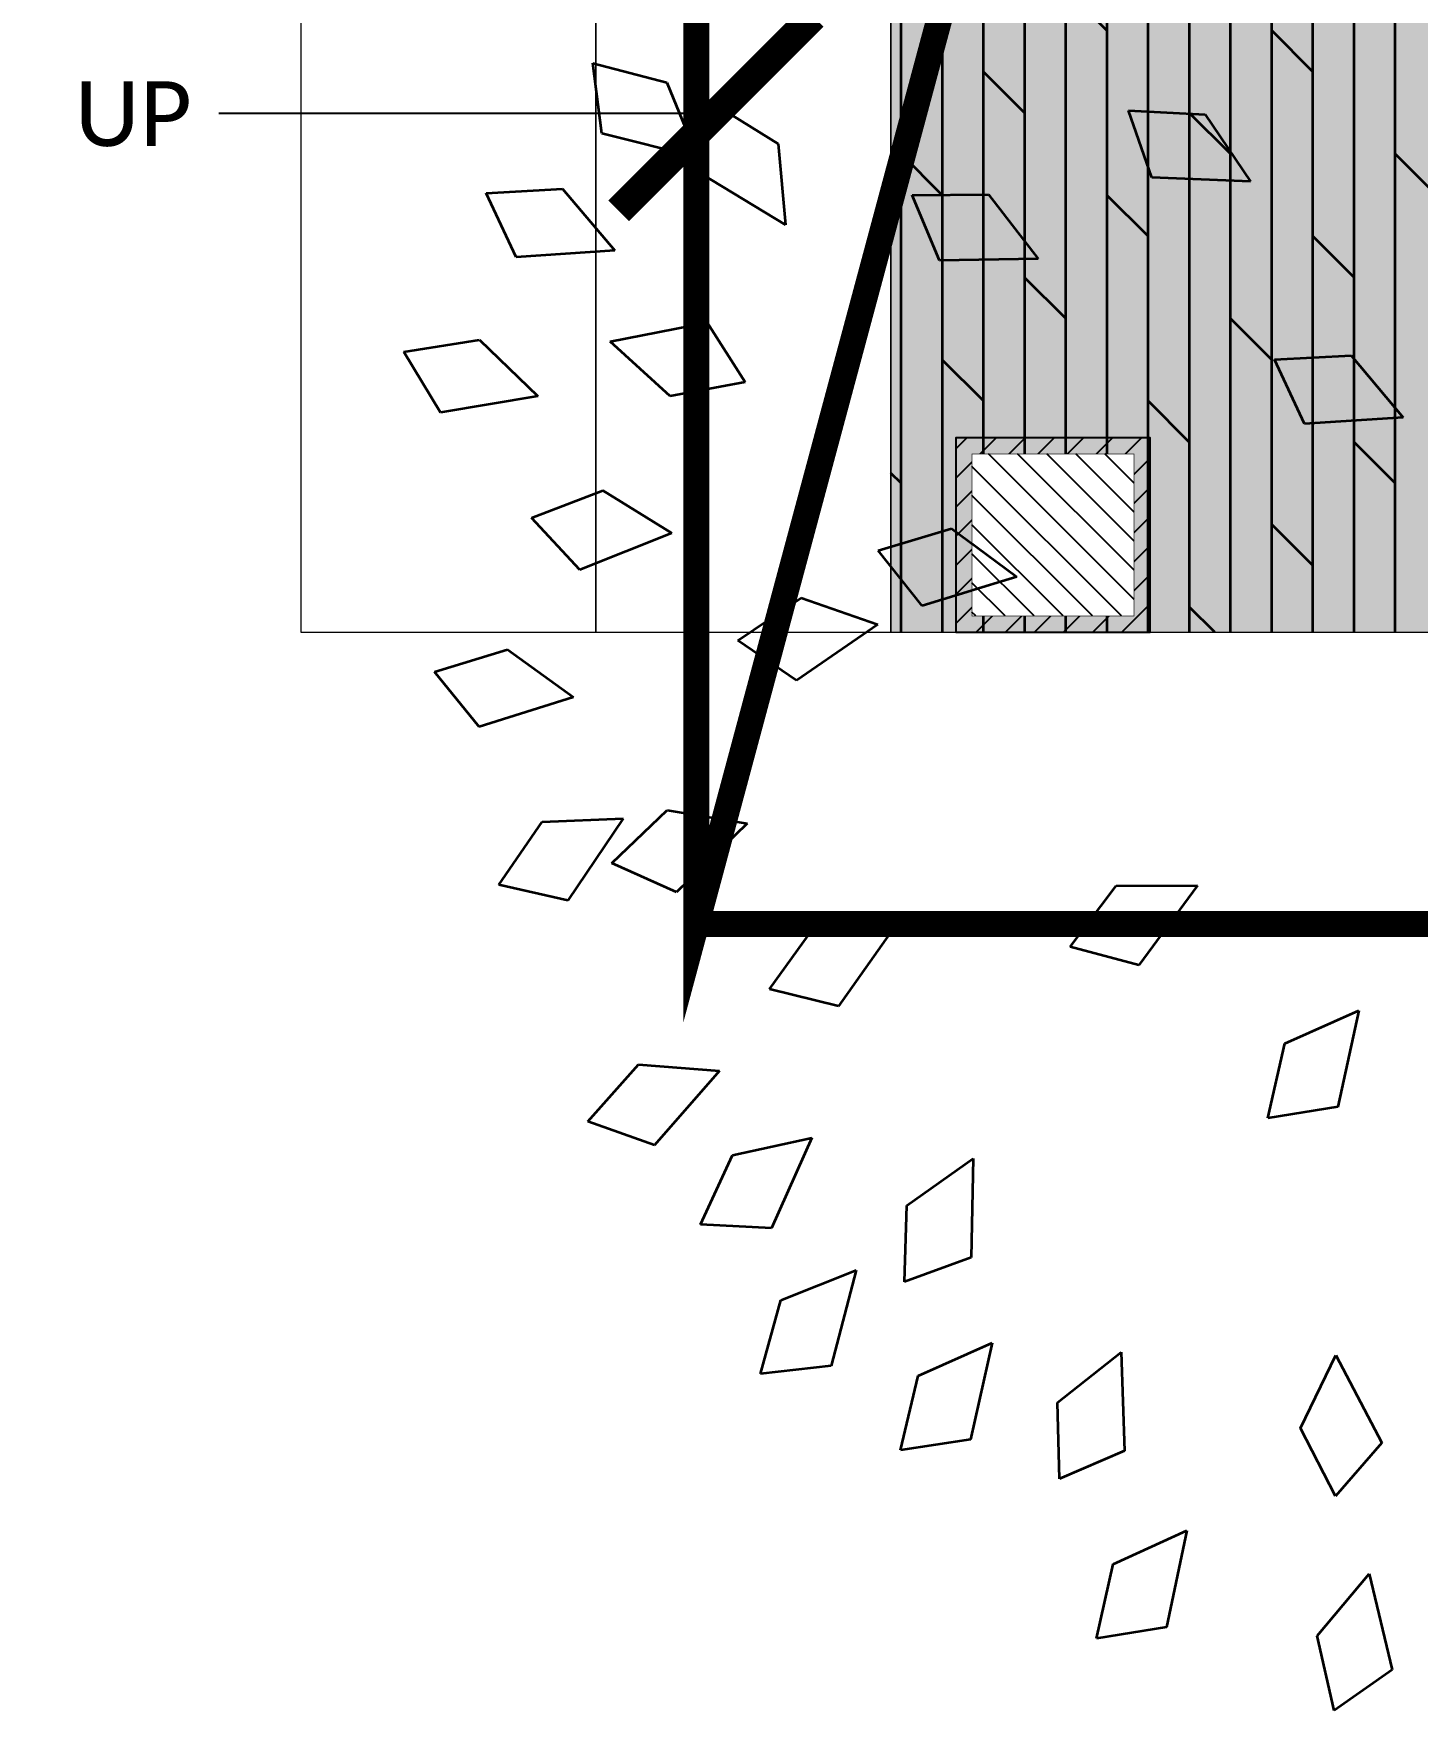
# Model space of a CAD drawing. Header units: millimetres. Extents: x -179928 to 528275, y -469666 to 511935.
# Drawn here: x 219900 to 222034, y 28880 to 31467 of the extents above; entities that cross this region are included whole.
import ezdxf

# ---------------------------------------------------------------- set-up
doc = ezdxf.new("R2010")
doc.units = ezdxf.units.MM
doc.set_wipeout_variables(frame=1)
doc.linetypes.add('DASHED', pattern=[0.75, 0.5, -0.25])
for name, color, linetype in [('ad-Arrow', 32, 'Continuous'), ('ad-MS Columns', 1, 'Continuous'), ('ad-Plinth', 8, 'Continuous'), ('ad-RCC', 3, 'Continuous'), ('ad-RCC Hatch', 125, 'Continuous'), ('ad-Secondary Roof', 6, 'Continuous'), ('ad-Text main', 7, 'Continuous'), ('ad-Verandah', 33, 'Continuous')]:
    doc.layers.add(name, color=color, linetype=linetype)
doc.layers.add('ad-Landscape', color=94, linetype='Continuous', lineweight=35)
doc.styles.add('6 U T S R N_Corridor-Basement$0$Standard', font='arial.ttf')
doc.styles.get("Standard").update_dxf_attribs({"font": 'arial.ttf'})
doc.dimstyles.new('A-100-DIM-INT (MM-FT)', dxfattribs={"dimscale": 50, "dimtxt": 2.4, "dimasz": 1, "dimexe": 5, "dimexo": 100, "dimgap": 1, "dimtad": 0, "dimdec": 0, "dimdsep": 46, "dimtxsty": 'Standard', "dimblk": 'ARCHTICK', "dimcen": 0.025, "dimse1": 1, "dimse2": 1, "dimclrd": 256, "dimclre": 256, "dimclrt": 256, "dimazin": 2, "dimtfac": 1, "dimtdec": 0, "dimtix": 1, "dimtmove": 2, "dimatfit": 3, "dimldrblk": 'ARCHTICK', "dimfxl": 1, "dimtolj": 1, "dimtzin": 0, "dimarcsym": 0})

# ---------------------------------------------------------------- blocks, each defined once
blk = doc.blocks.new('_ArchTick')
at = {"color": 0, "linetype": 'ByBlock', "const_width": 0.15}
blk.add_lwpolyline([(-0.5, -0.5), (0.5, 0.5)], dxfattribs=at)
blk = doc.blocks.new('zw$B0BD')
blk.add_wipeout([(0, -5.684341886080802e-14), (250, -5.684341886080802e-14), (250, -250.00000000000006), (0, -250.00000000000006)])
at = {"layer": 'ad-MS Columns'}
h = blk.add_hatch(dxfattribs=at)
h.set_pattern_fill('ANSI31', color=256, scale=10, angle=1.403341859706975e-14)
h.set_pattern_definition([(45.00000000000001, (3.637978807091713e-12, -250.0000000000036), (-22.45064030267288, 22.45064030267288), [])])
h.paths.add_polyline_path([(0, 0), (250, 0), (250, -250), (0, -250)])
at = {"layer": 'ad-MS Columns', "const_width": 1}
blk.add_lwpolyline([(0, -1.818989403545856e-12), (250, -1.818989403545856e-12), (250, -250.0000000000018), (0, -250.0000000000018)], close=True, dxfattribs=at)
blk = doc.blocks.new('A$Cc8f236af')
at = {"layer": 'ad-MS Columns', "xscale": -1, "rotation": 180}
blk.add_blockref('zw$B0BD', (-13514.9999999998, -4949.999999999884), dxfattribs=at)
blk = doc.blocks.new('A$Ca594aa6c')
at = {"layer": 'ad-Secondary Roof', "linetype": 'DASHED', "ltscale": 2, "const_width": 40}
for points in [[(-1820.000000000233, 450), (-1031.399456521263, -2487.5), (-1820.000000000233, -5425.000000000116)], [(-1820.000000000233, 450), (2380.000000000233, 450), (4485.371900826693, -2487.5), (2380.000000000233, -5425), (-1820.000000000233, -5425.000000000116)]]:
    blk.add_lwpolyline(points, close=True, dxfattribs=at)
blk = doc.blocks.new('1625W-Roof Plan')
blk.add_blockref('A$Ca594aa6c', (-1.964508555829525e-10, 13620.00000000012))
blk = doc.blocks.new('A$C42b14ea2')
at = {"layer": 'ad-RCC Hatch', "transparency": 33554687}
h = blk.add_hatch(dxfattribs=at)
h.set_pattern_fill('ANSI31', color=256, scale=10)
h.set_pattern_definition([(45, (13250.00000000006, 8645), (-22.45064030267288, 22.45064030267288), [])])
h.paths.add_polyline_path([(0, 0), (300, 0), (300, 300), (0, 300)])
at = {"layer": 'ad-RCC'}
blk.add_lwpolyline([(0, 0), (300, 0), (300, 300), (0, 300)], close=True, dxfattribs=at)
blk = doc.blocks.new('1625W_Columns')
at = {"layer": 'ad-RCC'}
blk.add_blockref('A$C42b14ea2', (-1420, 8645), dxfattribs=at)
blk = doc.blocks.new('zw$F00C')
at = {"layer": 'ad-Verandah', "lineweight": 9}
blk.add_lwpolyline([(5.820766091346741e-11, 13620), (-1520.000000000175, 13620), (-1520.000000000175, 8645.000000000116), (5.820766091346741e-11, 8645.000000000116)], close=True, dxfattribs=at)
blk = doc.blocks.new('zw$898C')
at = {"layer": 'ad-Plinth', "ltscale": 5}
blk.add_blockref('zw$F00C', (30903.4580602292, -406860.5090225586), dxfattribs=at)
blk = doc.blocks.new("Villa's Boundary")
at = {"ltscale": 5}
blk.add_blockref('zw$898C', (191838.8194455516, 428758.7755207014), dxfattribs=at)
blk = doc.blocks.new('qerfefr')
at = {"layer": 'ad-Landscape', "color": 70, "ltscale": 1.622888391391317}
for p, q in [((260794.7042105401, 1945720.71592046, 129.9135198824272), (260794.7194700289, 1945720.824189143, 129.9135198824272)), ((260794.7194700289, 1945720.824189143, 129.9135198824272), (260794.8215808998, 1945720.76523893, 129.9135198824272)), ((260794.8215808998, 1945720.76523893, 129.9135198824272), (260794.8370056672, 1945720.641021467, 129.9135198824272)), ((260794.8370056672, 1945720.641021467, 129.9135198824272), (260794.7042105401, 1945720.71592046, 129.9135198824272)), ((260794.8356143733, 1945720.616285195, 129.9135198824272), (260794.8820659213, 1945720.715266068, 129.9135198824272)), ((260794.8820659213, 1945720.715266068, 129.9135198824272), (260794.9623017453, 1945720.628871797, 129.9135198824272)), ((260794.507742077, 1945720.673735599, 129.9135198824272), (260794.6230970848, 1945720.649343393, 129.9135198824272)), ((260794.5267971914, 1945720.566070088, 129.9135198824272), (260794.507742077, 1945720.673735599, 129.9135198824272)), ((260794.6230970848, 1945720.649343393, 129.9135198824272), (260794.6762689434, 1945720.536026779, 129.9135198824272)), ((260794.9623017453, 1945720.628871797, 129.9135198824272), (260794.9404807418, 1945720.505616998, 129.9135198824272)), ((260794.9404807418, 1945720.505616998, 129.9135198824272), (260794.8356143733, 1945720.616285195, 129.9135198824272)), ((260794.6762689434, 1945720.536026779, 129.9135198824272), (260794.5267971914, 1945720.566070088, 129.9135198824272)), ((260795.4975774288, 1945720.536766713, 129.9135198824272), (260795.6096781751, 1945720.500226596, 129.9135198824272)), ((260795.5050565006, 1945720.42768407, 129.9135198824272), (260795.4975774288, 1945720.536766713, 129.9135198824272)), ((260795.6096781751, 1945720.500226596, 129.9135198824272), (260795.6504780067, 1945720.38189116, 129.9135198824272)), ((260795.1411489154, 1945720.498367978, 129.9135198824272), (260795.2552274587, 1945720.468571276, 129.9135198824272)), ((260795.155113408, 1945720.389924663, 129.9135198824272), (260795.1411489154, 1945720.498367978, 129.9135198824272)), ((260794.3214691902, 1945720.470865065, 129.9135198824272), (260794.4386869898, 1945720.458147165, 129.9135198824272)), ((260794.3512101854, 1945720.365648941, 129.9135198824272), (260794.3214691902, 1945720.470865065, 129.9135198824272)), ((260794.4386869898, 1945720.458147165, 129.9135198824272), (260794.5029391387, 1945720.350724807, 129.9135198824272)), ((260795.2552274587, 1945720.468571276, 129.9135198824272), (260795.3030047701, 1945720.35287672, 129.9135198824272)), ((260795.6504780067, 1945720.38189116, 129.9135198824272), (260795.5050565006, 1945720.42768407, 129.9135198824272)), ((260794.6995607929, 1945720.297062696, 129.9135198824272), (260794.6325006231, 1945720.402754868, 129.9135198824272)), ((260794.6325006231, 1945720.402754868, 129.9135198824272), (260794.7845701182, 1945720.391833616, 129.9135198824272)), ((260794.7845701182, 1945720.391833616, 129.9135198824272), (260794.8170729859, 1945720.287437625, 129.9135198824272)), ((260795.3030047701, 1945720.35287672, 129.9135198824272), (260795.155113408, 1945720.389924663, 129.9135198824272)), ((260794.5029391387, 1945720.350724807, 129.9135198824272), (260794.3512101854, 1945720.365648941, 129.9135198824272)), ((260794.8170729859, 1945720.287437625, 129.9135198824272), (260794.6995607929, 1945720.297062696, 129.9135198824272)), ((260794.4439051502, 1945720.171887344, 129.9135198824272), (260794.5611911716, 1945720.183959904, 129.9135198824272)), ((260794.4949886311, 1945720.075215541, 129.9135198824272), (260794.4439051502, 1945720.171887344, 129.9135198824272)), ((260794.5611911716, 1945720.183959904, 129.9135198824272), (260794.6464842751, 1945720.092346651, 129.9135198824272)), ((260794.6464842751, 1945720.092346651, 129.9135198824272), (260794.4949886311, 1945720.075215541, 129.9135198824272)), ((260794.2374830999, 1945719.982070388, 129.9135198824272), (260794.3553325216, 1945719.985713368, 129.9135198824272)), ((260794.2815129926, 1945719.881988782, 129.9135198824272), (260794.2374830999, 1945719.982070388, 129.9135198824272)), ((260794.3553325216, 1945719.985713368, 129.9135198824272), (260794.4338464478, 1945719.888227651, 129.9135198824272)), ((260794.9468715666, 1945719.983269542, 129.9135198824272), (260795.0647450679, 1945719.986025474, 129.9135198824272)), ((260794.9901469888, 1945719.882859397, 129.9135198824272), (260794.9468715666, 1945719.983269542, 129.9135198824272)), ((260795.0647450679, 1945719.986025474, 129.9135198824272), (260795.142523084, 1945719.887951614, 129.9135198824272)), ((260794.701484794, 1945719.905716959, 129.9135198824272), (260794.8131456585, 1945719.943579986, 129.9135198824272)), ((260794.8131456585, 1945719.943579986, 129.9135198824272), (260794.9166827236, 1945719.873238123, 129.9135198824272)), ((260794.7727949648, 1945719.822832588, 129.9135198824272), (260794.701484794, 1945719.905716959, 129.9135198824272)), ((260794.4338464478, 1945719.888227651, 129.9135198824272), (260794.2815129926, 1945719.881988782, 129.9135198824272)), ((260795.142523084, 1945719.887951614, 129.9135198824272), (260794.9901469888, 1945719.882859397, 129.9135198824272)), ((260794.9166827236, 1945719.873238123, 129.9135198824272), (260794.7727949648, 1945719.822832588, 129.9135198824272)), ((260794.2469109692, 1945719.638693057, 129.9135198824272), (260794.3369596705, 1945719.714804744, 129.9135198824272)), ((260794.3369596705, 1945719.714804744, 129.9135198824272), (260794.4590603455, 1945719.687248859, 129.9135198824272)), ((260794.4590603455, 1945719.687248859, 129.9135198824272), (260794.3436134385, 1945719.587667652, 129.9135198824272)), ((260794.4238867708, 1945719.625573994, 129.9135198824272), (260794.5275500192, 1945719.681749508, 129.9135198824272)), ((260794.5275500192, 1945719.681749508, 129.9135198824272), (260794.6414787967, 1945719.629902278, 129.9135198824272)), ((260794.3436134385, 1945719.587667652, 129.9135198824272), (260794.2469109692, 1945719.638693057, 129.9135198824272)), ((260794.5081695554, 1945719.555922205, 129.9135198824272), (260794.4238867708, 1945719.625573994, 129.9135198824272)), ((260794.6414787967, 1945719.629902278, 129.9135198824272), (260794.5081695554, 1945719.555922205, 129.9135198824272)), ((260794.6077578239, 1945719.37378628, 129.9135198824272), (260794.6993560406, 1945719.44802592, 129.9135198824272)), ((260794.6993560406, 1945719.44802592, 129.9135198824272), (260794.8208628615, 1945719.417959425, 129.9135198824272)), ((260794.8208628615, 1945719.417959425, 129.9135198824272), (260794.7033881332, 1945719.320778701, 129.9135198824272)), ((260795.0723393961, 1945719.315295548, 129.9135198824272), (260795.1654558101, 1945719.387621829, 129.9135198824272)), ((260795.1654558101, 1945719.387621829, 129.9135198824272), (260795.2863137407, 1945719.355044808, 129.9135198824272)), ((260794.7033881332, 1945719.320778701, 129.9135198824272), (260794.6077578239, 1945719.37378628, 129.9135198824272)), ((260795.2863137407, 1945719.355044808, 129.9135198824272), (260795.1668511496, 1945719.260318389, 129.9135198824272)), ((260794.2835244731, 1945719.250401571, 129.9135198824272), (260794.3821648123, 1945719.314991361, 129.9135198824272)), ((260794.3821648123, 1945719.314991361, 129.9135198824272), (260794.5000055401, 1945719.272783962, 129.9135198824272)), ((260795.1668511496, 1945719.260318389, 129.9135198824272), (260795.0723393961, 1945719.315295548, 129.9135198824272)), ((260794.5000055401, 1945719.272783962, 129.9135198824272), (260794.3733001093, 1945719.187989275, 129.9135198824272))]:
    blk.add_line(p, q, dxfattribs=at)
at = {"layer": 'ad-Landscape', "color": 104, "ltscale": 1.622888391391317}
for p, q in [((260795.6142221595, 1945720.107276638, 129.9135198824272), (260795.7294434897, 1945720.082260592, 129.9135198824272)), ((260795.632694406, 1945719.999509595, 129.9135198824272), (260795.6142221595, 1945720.107276638, 129.9135198824272)), ((260795.7294434897, 1945720.082260592, 129.9135198824272), (260795.7820014023, 1945719.968657918, 129.9135198824272)), ((260795.7820014023, 1945719.968657918, 129.9135198824272), (260795.632694406, 1945719.999509595, 129.9135198824272)), ((260794.3733001093, 1945719.187989275, 129.9135198824272), (260794.2835244731, 1945719.250401571, 129.9135198824272)), ((260794.4097588949, 1945719.051475506, 129.9135198824272), (260794.4855632418, 1945719.141783084, 129.9135198824272)), ((260794.4855632418, 1945719.141783084, 129.9135198824272), (260794.6105707465, 1945719.135377974, 129.9135198824272)), ((260794.6105707465, 1945719.135377974, 129.9135198824272), (260794.5137260734, 1945719.017626055, 129.9135198824272)), ((260794.5137260734, 1945719.017626055, 129.9135198824272), (260794.4097588949, 1945719.051475506, 129.9135198824272)), ((260794.6902010952, 1945718.883522802, 129.9135198824272), (260794.7245514299, 1945718.996313813, 129.9135198824272)), ((260794.438712999, 1945718.804764273, 129.9135198824272), (260794.4987192555, 1945718.906258148, 129.9135198824272)), ((260794.4987192555, 1945718.906258148, 129.9135198824272), (260794.6230900398, 1945718.920393554, 129.9135198824272)), ((260794.6230900398, 1945718.920393554, 129.9135198824272), (260794.5468175664, 1945718.788382513, 129.9135198824272)), ((260794.7991174216, 1945718.893124542, 129.9135198824272), (260794.6902010952, 1945718.883522802, 129.9135198824272)), ((260794.5468175664, 1945718.788382513, 129.9135198824272), (260794.438712999, 1945718.804764273, 129.9135198824272)), ((260794.672255267, 1945718.738283091, 129.9135198824272), (260794.7959857461, 1945718.757221682, 129.9135198824272)), ((260794.7959857461, 1945718.757221682, 129.9135198824272), (260794.7248799193, 1945718.62235743, 129.9135198824272)), ((260794.6162223002, 1945718.634542722, 129.9135198824272), (260794.672255267, 1945718.738283091, 129.9135198824272)), ((260794.7248799193, 1945718.62235743, 129.9135198824272), (260794.6162223002, 1945718.634542722, 129.9135198824272))]:
    blk.add_line(p, q, dxfattribs=at)
at = {"layer": 'ad-Landscape', "color": 96, "ltscale": 1.622888391391317}
for p, q in [((260795.3524055857, 1945719.084480321, 129.9135198824272), (260795.4760232195, 1945719.104142016, 129.9135198824272)), ((260795.4760232195, 1945719.104142016, 129.9135198824272), (260795.4057071332, 1945718.968864328, 129.9135198824272)), ((260795.2969801263, 1945718.980414111, 129.9135198824272), (260795.3524055857, 1945719.084480321, 129.9135198824272)), ((260794.7245514299, 1945718.996313813, 129.9135198824272), (260794.8420699645, 1945719.039410166, 129.9135198824272)), ((260794.8420699645, 1945719.039410166, 129.9135198824272), (260794.7991174216, 1945718.893124542, 129.9135198824272)), ((260795.4057071332, 1945718.968864328, 129.9135198824272), (260795.2969801263, 1945718.980414111, 129.9135198824272)), ((260794.8691030296, 1945718.642063097, 129.9135198824272), (260794.9841065944, 1945718.691480521, 129.9135198824272)), ((260794.9841065944, 1945718.691480521, 129.9135198824272), (260794.9491651111, 1945718.543077361, 129.9135198824272)), ((260794.8409313047, 1945718.527572436, 129.9135198824272), (260794.8691030296, 1945718.642063097, 129.9135198824272)), ((260795.2204199141, 1945718.50547778, 129.9135198824272), (260795.3025347801, 1945718.599950265, 129.9135198824272)), ((260795.3025347801, 1945718.599950265, 129.9135198824272), (260795.3355352722, 1945718.451103456, 129.9135198824272)), ((260794.9491651111, 1945718.543077361, 129.9135198824272), (260794.8409313047, 1945718.527572436, 129.9135198824272)), ((260795.2447849767, 1945718.390117036, 129.9135198824272), (260795.2204199141, 1945718.50547778, 129.9135198824272)), ((260795.3355352722, 1945718.451103456, 129.9135198824272), (260795.2447849767, 1945718.390117036, 129.9135198824272)), ((260794.8315050279, 1945718.274862545, 129.9135198824272), (260794.8864900154, 1945718.379162155, 129.9135198824272)), ((260794.8864900154, 1945718.379162155, 129.9135198824272), (260795.0100234177, 1945718.399346313, 129.9135198824272)), ((260795.0100234177, 1945718.399346313, 129.9135198824272), (260794.9402798939, 1945718.263772547, 129.9135198824272)), ((260794.9402798939, 1945718.263772547, 129.9135198824272), (260794.8315050279, 1945718.274862545, 129.9135198824272)), ((260795.1608634088, 1945718.189571101, 129.9135198824272), (260795.2636731911, 1945718.260971733, 129.9135198824272)), ((260795.2636731911, 1945718.260971733, 129.9135198824272), (260795.2590900332, 1945718.108579477, 129.9135198824272)), ((260795.1561371473, 1945718.071760151, 129.9135198824272), (260795.1608634088, 1945718.189571101, 129.9135198824272)), ((260795.2590900332, 1945718.108579477, 129.9135198824272), (260795.1561371473, 1945718.071760151, 129.9135198824272))]:
    blk.add_line(p, q, dxfattribs=at)
blk = doc.blocks.new('zw$E387')
at = {"color": 6, "xscale": 999.9541051248865, "yscale": 999.9541051248865, "zscale": 999.9541051248865, "rotation": 15.20137085992778}
blk.add_blockref('qerfefr', (258731197.3296687, -1945903323.619676, 863263.858912168), dxfattribs=at)
blk = doc.blocks.new('zw$6CCD')
at = {"transparency": 33554559}
h = blk.add_hatch(color=43, dxfattribs=at)
h.dxf.hatch_style = 1
h.paths.add_polyline_path([(0, 0), (-1520, 0), (-1520, -4975), (0, -4975)])
at = {"layer": 'ad-Landscape', "transparency": 33554687}
h = blk.add_hatch(dxfattribs=at)
h.set_pattern_fill('DOLMIT', color=44, scale=10, angle=90)
h.set_pattern_definition([(90, (-1520, -9105), (-63.5, 3.888253587292844e-15), []), (135, (-1520, -9105), (-126.9999134350099, -126.9999134350098), [89.80256121069154, -179.6051224213831])])
h.paths.add_polyline_path([(0, 0), (-1520, 0), (-1520, -4975), (0, -4975)])
at = {"layer": 'ad-Verandah', "lineweight": 9}
for points in [[(0, 0), (-1520, 0), (-1520, -4975), (0, -4975)], [(-2430, -4975), (-1975, -4975), (-1975, -3375), (-2430, -3375)], [(-1975, -4975), (-1520, -4975), (-1520, -3375), (-1975, -3375)]]:
    blk.add_lwpolyline(points, close=True, dxfattribs=at)
at = {"layer": 'ad-Text main', "insert": (-2688.468071798619, -4175.698763653636), "char_height": 100, "width": 207.6, "attachment_point": 5, "style": '6 U T S R N_Corridor-Basement$0$Standard', "bg_fill": 2}
blk.add_mtext('{\\fCalibri Light|b0|i0|c0|p34;UP}', dxfattribs=at)
at = {"layer": 'ad-Arrow'}
blk.add_leader([(-1789.979088630352, -4175), (-2556.600970645726, -4175)], dimstyle='A-100-DIM-INT (MM-FT)', override={"dimscale": 1, "dimasz": 300, "dimgap": 50, "dimtad": 0}, dxfattribs=at)
blk = doc.blocks.new('1625_West Villa')
at = {"layer": 'ad-Verandah'}
blk.add_blockref('zw$6CCD', (-2.003908753162585e-10, 13620.00000000012), dxfattribs=at)
blk.add_blockref('1625W-Roof Plan', (0, 0))
blk.add_blockref('1625W_Columns', (0, 0))
at = {"layer": 'ad-MS Columns'}
blk.add_blockref('A$Cc8f236af', (12119.9999999998, 13620.00000000012), dxfattribs=at)
blk = doc.blocks.new("All Plot's Villa Plans")
at = {"ltscale": 5}
blk.add_blockref('1625_West Villa', (222742.2775057808, 21898.26649814285), dxfattribs=at)

msp = doc.modelspace()

# ---------------------------------------------------------------- block references
at = {"ltscale": 5}
msp.add_blockref("Villa's Boundary", (0, 0), dxfattribs=at)

# ---------------------------------------------------------------- next in the draw order: block references
msp.add_blockref("All Plot's Villa Plans", (0, 0), dxfattribs=at)

# ---------------------------------------------------------------- next in the draw order: block references
msp.add_blockref('zw$E387', (0, 0), dxfattribs=at)

doc.saveas('drawing.dxf')
